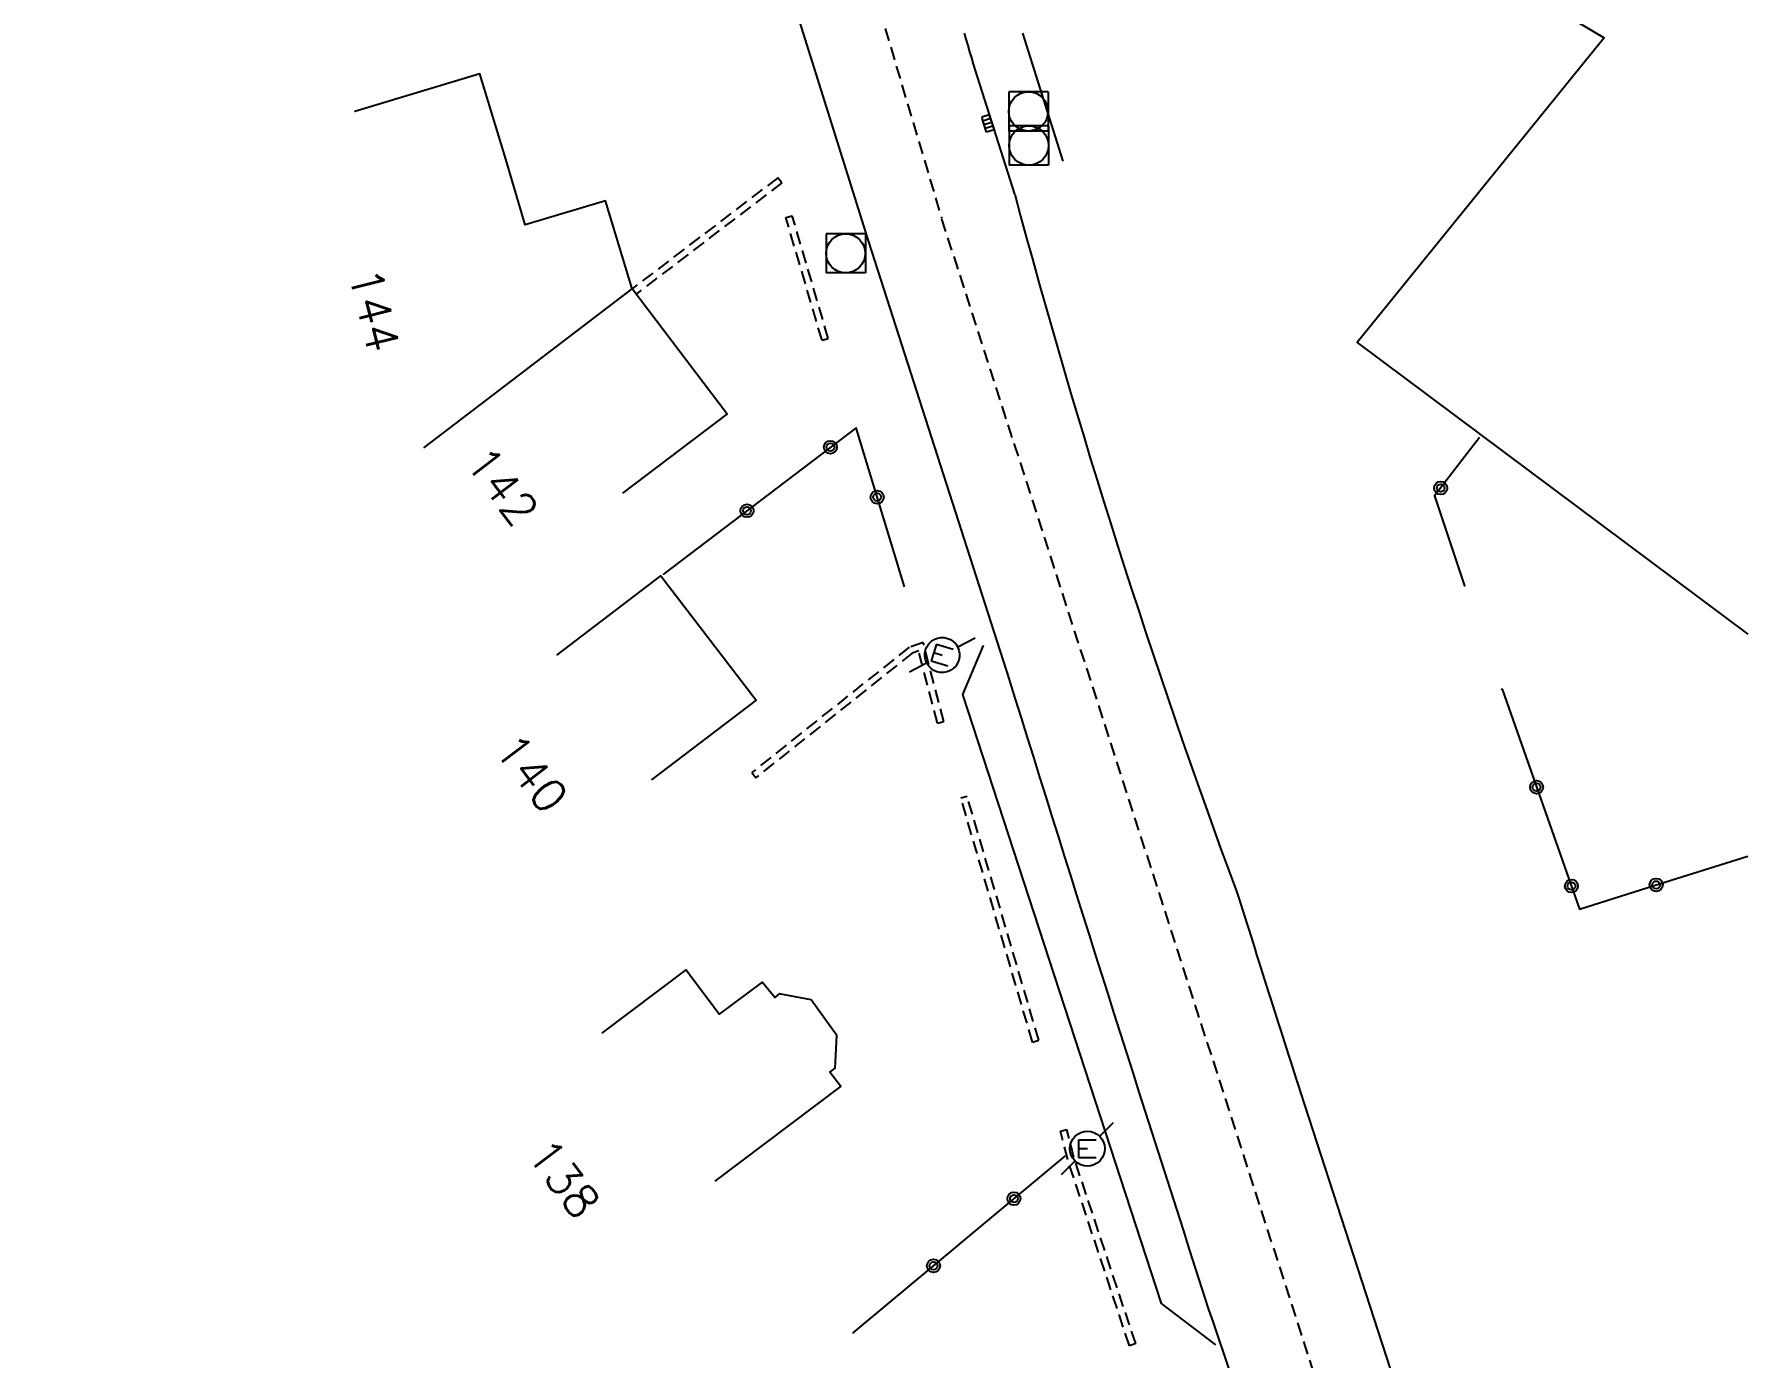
# Model space of a CAD drawing. Header units: millimetres. Extents: x 160000 to 161001, y 127000 to 128000.
# Drawn here: x 160934.6 to 161000, y 127713.1 to 127763.6 of the extents above; entities that cross this region are included whole.
import ezdxf
from ezdxf.enums import TextEntityAlignment as Align

# ---------------------------------------------------------------- set-up
doc = ezdxf.new("R2010")
doc.units = ezdxf.units.MM
doc.linetypes.add('DASHED', pattern=[0.75, 0.5, -0.25])
doc.layers.get('0').update_dxf_attribs({"linetype": 'CONTINUOUS'})
for name, color, linetype in [('W0001', 6, 'DASHED'), ('W0008', 7, 'CONTINUOUS'), ('W0100', 7, 'CONTINUOUS'), ('W0112', 1, 'DASHED'), ('W0322', 7, 'CONTINUOUS'), ('W0400', 7, 'CONTINUOUS'), ('W0420', 7, 'CONTINUOUS'), ('W0471', 7, 'CONTINUOUS'), ('W0991', 7, 'CONTINUOUS'), ('W1102', 7, 'CONTINUOUS')]:
    doc.layers.add(name, color=color, linetype=linetype)
doc.styles.get("Standard").update_dxf_attribs({"font": 'romans.shx', "width": 0.85})

# ---------------------------------------------------------------- blocks, each defined once
blk = doc.blocks.new('t322o')
at = {"color": 0, "linetype": 'Continuous'}
for radius in [0.25, 0.15]:
    blk.add_circle((0, 0), radius, dxfattribs=at)
blk = doc.blocks.new('T471')
for p, q in [((0.500001, 0.500001), (1.000002, 1.000002)), ((-0.333334, 0.333334), (-0.333334, -0.333334)), ((-0.333334, 0.333334), (0.333334, 0.333334)), ((-0.333334, 0), (0, 0)), ((-0.500001, -0.500001), (-1.000002, -1.000002)), ((-0.333334, -0.333334), (0.333334, -0.333334))]:
    blk.add_line(p, q)
blk.add_ellipse((0, 0), major_axis=(0.471405, 0.471405), ratio=1, start_param=5.497787144, end_param=11.780972451)
blk = doc.blocks.new('T420')
for p, q in [((0.75, 0.75), (-0.75, 0.75)), ((-0.75, 0.75), (-0.75, -0.75)), ((0.75, 0.75), (0.75, -0.75)), ((0.75, -0.75), (-0.75, -0.75))]:
    blk.add_line(p, q)
blk.add_ellipse((0, 0), major_axis=(-0.53, 0.53), ratio=1, start_param=3.926991, end_param=10.210176)
blk = doc.blocks.new('T400')
for p, q in [((-0.15, 0.3), (0.15, 0.3)), ((-0.15, -0.25), (-0.15, 0.3)), ((-0.15, 0.15), (0.15, 0.15)), ((-0.15, 0), (0.15, 0)), ((0.15, 0.3), (0.15, -0.25)), ((-0.15, -0.15), (0.15, -0.15)), ((-0.15, -0.25), (-0.15, -0.3)), ((-0.15, -0.3), (0.15, -0.3)), ((0.15, -0.3), (0.15, -0.25))]:
    blk.add_line(p, q)

msp = doc.modelspace()

# ---------------------------------------------------------------- linework, layer by layer
at = {"layer": 'W0001', "flags": 128}
for points in [[(160934.611, 127836.639), (160937.352, 127835.143), (160942.526, 127831.963), (160944.694, 127830.326), (160946.448, 127828.676), (160948.316, 127825.546), (160949.471, 127821.773), (160951.872, 127813.92), (160955.49, 127802.083), (160966.541, 127765.607), (160969.241, 127756.546)], [(161000, 127661.892), (160995.612, 127674.763), (160969.241, 127756.546)]]:
    msp.add_lwpolyline(points, dxfattribs=at)
at = {"layer": 'W0008', "flags": 128}
for points in [[(160961.711, 127770.754), (160966.457, 127755.614)], [(160972.025, 127757.478), (160970.532, 127762.196), (160970.458, 127762.433), (160970.385, 127762.669), (160970.314, 127762.907), (160970.245, 127763.144), (160970.177, 127763.382), (160970.112, 127763.621)], [(160973.872, 127758.727), (160972.332, 127763.616)], [(160979.699, 127713.563), (160977.623, 127715.151), (160970.042, 127738.381), (160970.841, 127740.246), (160970.841, 127740.246)]]:
    msp.add_lwpolyline(points, dxfattribs=at)
for points in [[(160972.025, 127757.478, 0.023241), (160980.499, 127730.844, 0.0002), (160982.936, 127723.192), (160986.983, 127710.727), (161000, 127671.969)], [(160966.457, 127755.614), (160971.803, 127738.995, 0.0028), (160979.415, 127714.949, 0.0001), (160985.603, 127696.798), (161000, 127653.492)]]:
    msp.add_lwpolyline(points, format="xyb", dxfattribs=at)
at = {"layer": 'W0100', "flags": 128}
msp.add_lwpolyline([(161000, 127774.994, 0.006407), (160999.633, 127775.033, 0.0683), (160994.829, 127774.835, 0.0657), (160990.868, 127773.623, 0.0987), (160987.607, 127771.287), (160985.399, 127768.867), (160994.519, 127763.444), (160985.089, 127751.812), (161000, 127740.689)], format="xyb", dxfattribs=at)
for points in [[(160957.07, 127746.062), (160961.052, 127749.084), (160957.428, 127753.862), (160956.404, 127757.215), (160953.342, 127756.307), (160952.602, 127758.805), (160951.62, 127762.066), (160946.848, 127760.623), (160946.848, 127760.623)], [(160954.554, 127739.88), (160958.526, 127742.916), (160962.154, 127738.168), (160958.182, 127735.133), (160958.182, 127735.133)], [(160960.598, 127719.812), (160965.392, 127723.419), (160964.977, 127723.974), (160965.181, 127724.126), (160965.235, 127725.377), (160964.258, 127726.733), (160963.041, 127726.966), (160962.866, 127726.817), (160962.388, 127727.412), (160960.75, 127726.179), (160959.476, 127727.872), (160956.28, 127725.468), (160956.28, 127725.468)]]:
    msp.add_lwpolyline(points, dxfattribs=at)
at = {"layer": 'W0112'}
for p, q in [((160962.988, 127758.1), (160957.428, 127753.862)), ((160963.14, 127757.901), (160957.579, 127753.662)), ((160964.673, 127751.897), (160963.297, 127756.577)), ((160964.913, 127751.968), (160963.537, 127756.647)), ((160967.997, 127740.184), (160961.989, 127735.401)), ((160968.538, 127740.363), (160967.997, 127740.184)), ((160969.32, 127737.355), (160968.538, 127740.363)), ((160968.118, 127739.961), (160962.144, 127735.206)), ((160968.363, 127740.042), (160968.118, 127739.961)), ((160969.078, 127737.292), (160968.363, 127740.042)), ((160972.708, 127725.116), (160969.972, 127734.424)), ((160972.948, 127725.187), (160970.212, 127734.495)), ((160974.288, 127720.712), (160974.018, 127721.787)), ((160974.048, 127720.641), (160973.775, 127721.726)), ((160976.405, 127713.534), (160974.048, 127720.641)), ((160976.643, 127713.613), (160974.288, 127720.712))]:
    msp.add_line(p, q, dxfattribs=at)
for points in [[(160963.14, 127757.901), (160962.988, 127758.1)], [(160963.297, 127756.577), (160963.537, 127756.647)], [(160957.579, 127753.662), (160957.428, 127753.862)], [(160964.673, 127751.897), (160964.913, 127751.968)], [(160969.078, 127737.292), (160969.32, 127737.355)], [(160961.989, 127735.401), (160962.144, 127735.206)], [(160970.212, 127734.495), (160969.972, 127734.424)], [(160972.708, 127725.116), (160972.948, 127725.187)], [(160973.775, 127721.726), (160974.018, 127721.787)], [(160976.643, 127713.613), (160976.405, 127713.534)]]:
    msp.add_lwpolyline(points, dxfattribs=at)
at = {"layer": 'W0322', "flags": 128}
for points in [[(160967.816, 127742.487), (160965.973, 127748.562), (160958.629, 127742.97), (160958.629, 127742.97)], [(160989.762, 127748.19), (160988.049, 127745.956), (160989.197, 127742.527), (160989.197, 127742.527)], [(160990.596, 127738.603), (160990.623, 127738.591), (160993.581, 127730.193), (160996.428, 127731.091), (161000, 127732.217)], [(160973.953, 127720.779), (160965.855, 127714.02), (160965.855, 127714.02)]]:
    msp.add_lwpolyline(points, dxfattribs=at)
at = {"layer": 'W1102', "flags": 128}
msp.add_lwpolyline([(160949.475, 127747.799), (160957.428, 127753.862), (160957.428, 127753.862)], dxfattribs=at)

# ---------------------------------------------------------------- block references
at = {"layer": 'W0322'}
for p, rotation in [((160964.994, 127747.816), 217.2861052705247), ((160966.777, 127745.913), 106.8681617060342), ((160988.282, 127746.261), 232.5177894399615), ((160961.811, 127745.393), 217.2861052705247), ((160991.942, 127734.847), 289.3977355070177), ((160993.271, 127731.074), 289.3977355070177), ((160996.505, 127731.115), 17.49546089195556), ((160971.997, 127719.146), 219.8511949985542), ((160968.926, 127716.583), 219.8511949985542)]:
    msp.add_blockref('t322o', p, dxfattribs=dict(at, rotation=rotation))
at = {"layer": 'W0400', "rotation": 197.5581405635883}
msp.add_blockref('T400', (160971.003, 127760.166), dxfattribs=at)
at = {"layer": 'W0420'}
for p in [(160972.549, 127760.632), (160972.567, 127759.328), (160965.576, 127755.215)]:
    msp.add_blockref('T420', p, dxfattribs=at)
at = {"layer": 'W0471', "rotation": 342.6725}
msp.add_blockref('T471', (160969.259, 127739.888), dxfattribs=at)
at = {"layer": 'W0471'}
msp.add_blockref('T471', (160974.8, 127721.053), dxfattribs=at)

# ---------------------------------------------------------------- texts
at = {"layer": 'W0991'}
for s, rotation, p in [('144', 283.9584, (160947.586, 127753.053)), ('142', 307.18594, (160952.468, 127746.335)), ('140', 307.38694, (160953.586, 127735.381)), ('138', 306.95482, (160954.823, 127719.919))]:
    msp.add_text(s, height=1.25, rotation=rotation, dxfattribs=at).set_placement(p, align=Align.MIDDLE)

doc.saveas('drawing.dxf')
